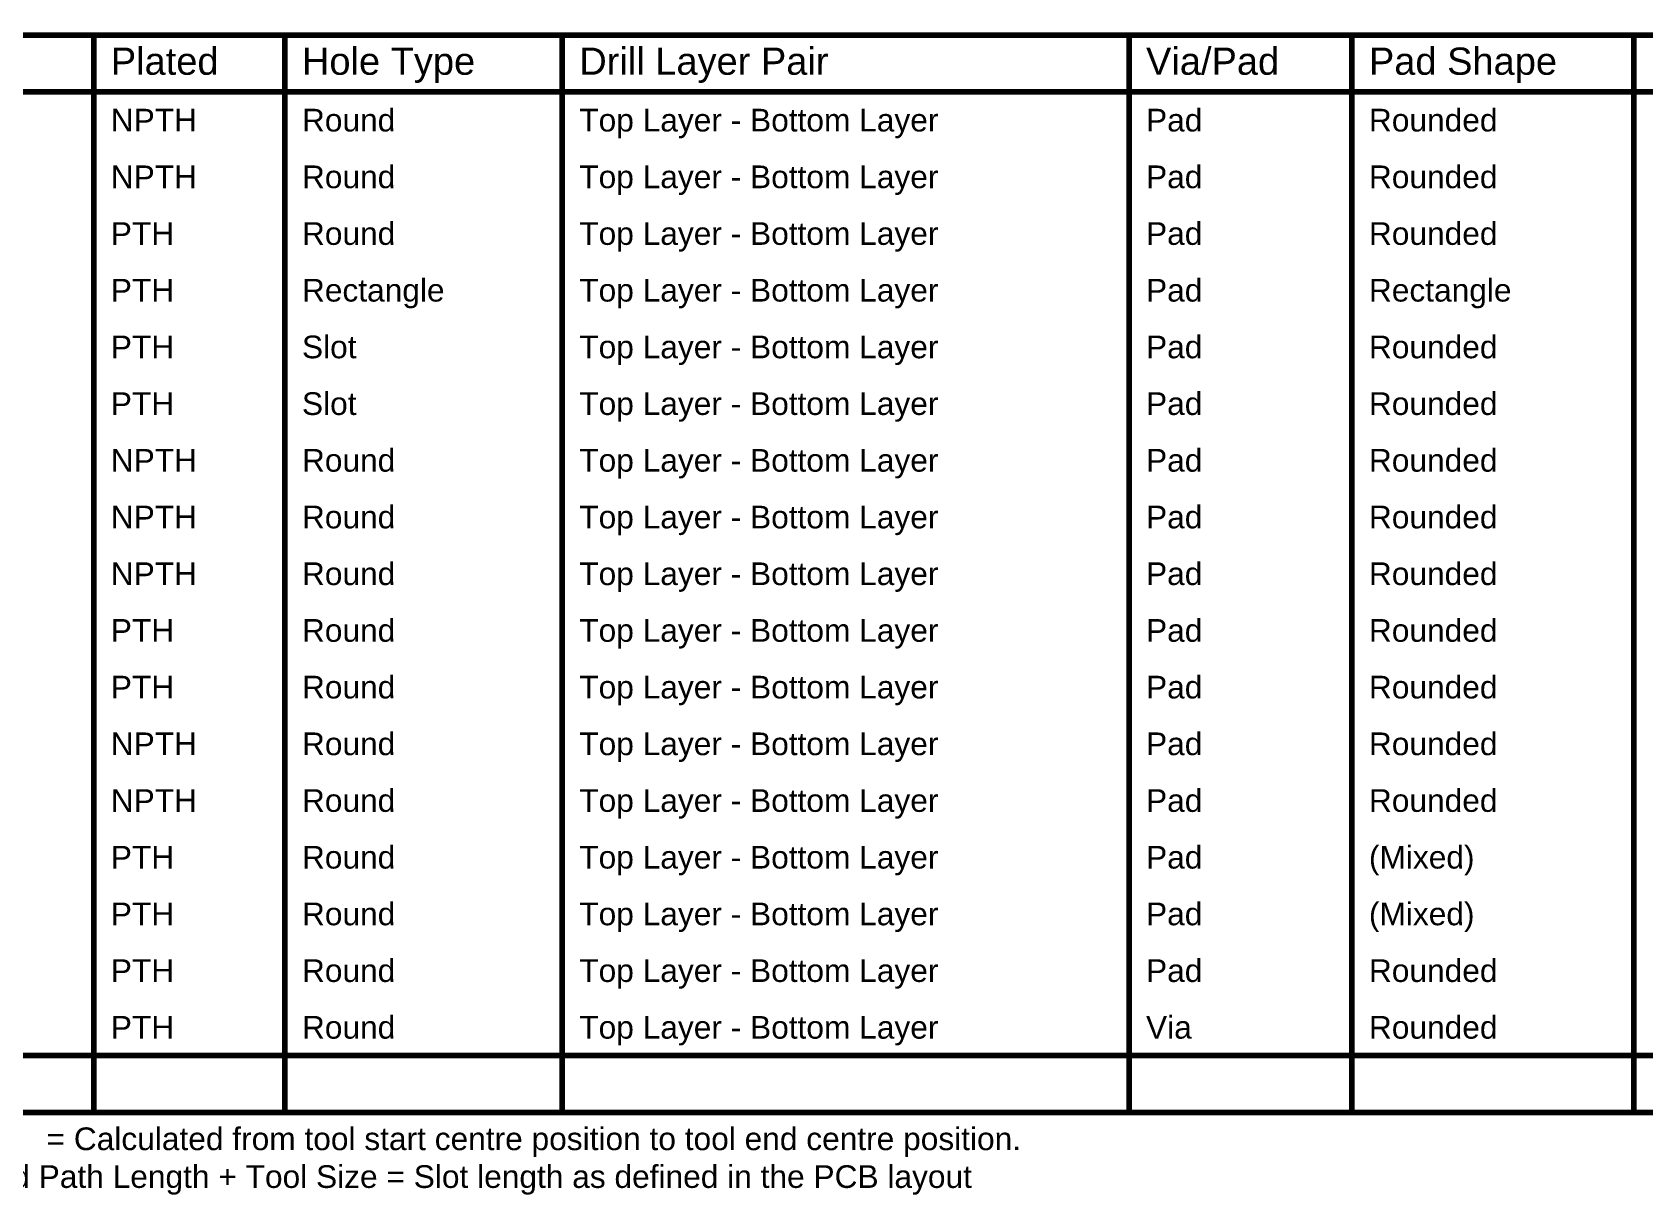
# Model space of a CAD drawing. Header units: inches. Extents: x -2.7 to 10.9, y -2.9 to 7.4.
# Drawn here: x -0.457 to 3.807, y 4.352 to 7.427 of the extents above; entities that cross this region are included whole.
import ezdxf

# ---------------------------------------------------------------- set-up
doc = ezdxf.new("R2010")
doc.units = ezdxf.units.IN
doc.header["$MEASUREMENT"] = 0
doc.layers.add('Drill Drawing', color=1, linetype='Continuous')
doc.styles.add('Arial', font='', dxfattribs={"height": 0.2})
doc.styles.get('Arial').set_extended_font_data('Arial')

msp = doc.modelspace()

# ---------------------------------------------------------------- linework, layer by layer
at = {"layer": 'Drill Drawing'}
for points in [[(-2.6445, 7.4199, 0.015, 0.015, 0), (10.9337, 7.4199, 0.015, 0.015, 0)], [(-0.2941, 4.5699, 0.015, 0.015, 0), (-0.2941, 7.4199, 0.015, 0.015, 0)], [(0.2117, 4.5699, 0.015, 0.015, 0), (0.2117, 7.4199, 0.015, 0.015, 0)], [(0.9455, 4.5699, 0.015, 0.015, 0), (0.9455, 7.4199, 0.015, 0.015, 0)], [(2.4451, 4.5699, 0.015, 0.015, 0), (2.4451, 7.4199, 0.015, 0.015, 0)], [(3.0349, 4.5699, 0.015, 0.015, 0), (3.0349, 7.4199, 0.015, 0.015, 0)], [(3.7807, 4.5699, 0.015, 0.015, 0), (3.7807, 7.4199, 0.015, 0.015, 0)], [(-2.6445, 7.2699, 0.015, 0.015, 0), (10.9337, 7.2699, 0.015, 0.015, 0)], [(-2.6445, 4.7199, 0.015, 0.015, 0), (10.9337, 4.7199, 0.015, 0.015, 0)], [(-2.6445, 4.5699, 0.015, 0.015, 0), (10.9337, 4.5699, 0.015, 0.015, 0)]]:
    msp.add_lwpolyline(points, format="xyseb", dxfattribs=at)
for points in [[(-0.2979, 7.4199, 0.0075, 0.0075, 1), (-0.2904, 7.4199, 0.0075, 0.0075, 1)], [(0.208, 7.4199, 0.0075, 0.0075, 1), (0.2155, 7.4199, 0.0075, 0.0075, 1)], [(0.9418, 7.4199, 0.0075, 0.0075, 1), (0.9493, 7.4199, 0.0075, 0.0075, 1)], [(2.4413, 7.4199, 0.0075, 0.0075, 1), (2.4488, 7.4199, 0.0075, 0.0075, 1)], [(3.0312, 7.4199, 0.0075, 0.0075, 1), (3.0387, 7.4199, 0.0075, 0.0075, 1)], [(3.777, 7.4199, 0.0075, 0.0075, 1), (3.7845, 7.4199, 0.0075, 0.0075, 1)], [(-0.2979, 4.5699, 0.0075, 0.0075, 1), (-0.2904, 4.5699, 0.0075, 0.0075, 1)], [(0.208, 4.5699, 0.0075, 0.0075, 1), (0.2155, 4.5699, 0.0075, 0.0075, 1)], [(0.9418, 4.5699, 0.0075, 0.0075, 1), (0.9493, 4.5699, 0.0075, 0.0075, 1)], [(2.4413, 4.5699, 0.0075, 0.0075, 1), (2.4488, 4.5699, 0.0075, 0.0075, 1)], [(3.0312, 4.5699, 0.0075, 0.0075, 1), (3.0387, 4.5699, 0.0075, 0.0075, 1)], [(3.777, 4.5699, 0.0075, 0.0075, 1), (3.7845, 4.5699, 0.0075, 0.0075, 1)]]:
    msp.add_lwpolyline(points, format="xyseb", close=True, dxfattribs=at)

# ---------------------------------------------------------------- texts
at = {"layer": 'Drill Drawing', "style": 'Arial'}
for s, height, p in [('Plated', 0.072, (-0.2491, 7.3149)), ('Hole Type', 0.072, (0.2567, 7.3149)), ('Drill Layer Pair', 0.072, (0.9905, 7.3149)), ('Via/Pad', 0.072, (2.4901, 7.3149)), ('Pad Shape', 0.072, (3.0799, 7.3149)), ('NPTH', 0.06, (-0.2491, 7.1649)), ('Round', 0.06, (0.2567, 7.1649)), ('Top Layer - Bottom Layer', 0.06, (0.9905, 7.1649)), ('Pad', 0.06, (2.4901, 7.1649)), ('Rounded', 0.06, (3.0799, 7.1649)), ('NPTH', 0.06, (-0.2491, 7.0149)), ('Round', 0.06, (0.2567, 7.0149)), ('Top Layer - Bottom Layer', 0.06, (0.9905, 7.0149)), ('Pad', 0.06, (2.4901, 7.0149)), ('Rounded', 0.06, (3.0799, 7.0149)), ('PTH', 0.06, (-0.2491, 6.8649)), ('Round', 0.06, (0.2567, 6.8649)), ('Top Layer - Bottom Layer', 0.06, (0.9905, 6.8649)), ('Pad', 0.06, (2.4901, 6.8649)), ('Rounded', 0.06, (3.0799, 6.8649)), ('PTH', 0.06, (-0.2491, 6.7149)), ('Rectangle', 0.06, (0.2567, 6.7149)), ('Top Layer - Bottom Layer', 0.06, (0.9905, 6.7149)), ('Pad', 0.06, (2.4901, 6.7149)), ('Rectangle', 0.06, (3.0799, 6.7149)), ('PTH', 0.06, (-0.2491, 6.5649)), ('Slot', 0.06, (0.2567, 6.5649)), ('Top Layer - Bottom Layer', 0.06, (0.9905, 6.5649)), ('Pad', 0.06, (2.4901, 6.5649)), ('Rounded', 0.06, (3.0799, 6.5649)), ('PTH', 0.06, (-0.2491, 6.4149)), ('Slot', 0.06, (0.2567, 6.4149)), ('Top Layer - Bottom Layer', 0.06, (0.9905, 6.4149)), ('Pad', 0.06, (2.4901, 6.4149)), ('Rounded', 0.06, (3.0799, 6.4149)), ('NPTH', 0.06, (-0.2491, 6.2649)), ('Round', 0.06, (0.2567, 6.2649)), ('Top Layer - Bottom Layer', 0.06, (0.9905, 6.2649)), ('Pad', 0.06, (2.4901, 6.2649)), ('Rounded', 0.06, (3.0799, 6.2649)), ('NPTH', 0.06, (-0.2491, 6.1149)), ('Round', 0.06, (0.2567, 6.1149)), ('Top Layer - Bottom Layer', 0.06, (0.9905, 6.1149)), ('Pad', 0.06, (2.4901, 6.1149)), ('Rounded', 0.06, (3.0799, 6.1149)), ('NPTH', 0.06, (-0.2491, 5.9649)), ('Round', 0.06, (0.2567, 5.9649)), ('Top Layer - Bottom Layer', 0.06, (0.9905, 5.9649)), ('Pad', 0.06, (2.4901, 5.9649)), ('Rounded', 0.06, (3.0799, 5.9649)), ('PTH', 0.06, (-0.2491, 5.8149)), ('Round', 0.06, (0.2567, 5.8149)), ('Top Layer - Bottom Layer', 0.06, (0.9905, 5.8149)), ('Pad', 0.06, (2.4901, 5.8149)), ('Rounded', 0.06, (3.0799, 5.8149)), ('PTH', 0.06, (-0.2491, 5.6649)), ('Round', 0.06, (0.2567, 5.6649)), ('Top Layer - Bottom Layer', 0.06, (0.9905, 5.6649)), ('Pad', 0.06, (2.4901, 5.6649)), ('Rounded', 0.06, (3.0799, 5.6649)), ('NPTH', 0.06, (-0.2491, 5.5149)), ('Round', 0.06, (0.2567, 5.5149)), ('Top Layer - Bottom Layer', 0.06, (0.9905, 5.5149)), ('Pad', 0.06, (2.4901, 5.5149)), ('Rounded', 0.06, (3.0799, 5.5149)), ('NPTH', 0.06, (-0.2491, 5.3649)), ('Round', 0.06, (0.2567, 5.3649)), ('Top Layer - Bottom Layer', 0.06, (0.9905, 5.3649)), ('Pad', 0.06, (2.4901, 5.3649)), ('Rounded', 0.06, (3.0799, 5.3649)), ('PTH', 0.06, (-0.2491, 5.2149)), ('Round', 0.06, (0.2567, 5.2149)), ('Top Layer - Bottom Layer', 0.06, (0.9905, 5.2149)), ('Pad', 0.06, (2.4901, 5.2149)), ('(Mixed)', 0.06, (3.0799, 5.2149)), ('PTH', 0.06, (-0.2491, 5.0649)), ('Round', 0.06, (0.2567, 5.0649)), ('Top Layer - Bottom Layer', 0.06, (0.9905, 5.0649)), ('Pad', 0.06, (2.4901, 5.0649)), ('(Mixed)', 0.06, (3.0799, 5.0649)), ('PTH', 0.06, (-0.2491, 4.9149)), ('Round', 0.06, (0.2567, 4.9149)), ('Top Layer - Bottom Layer', 0.06, (0.9905, 4.9149)), ('Pad', 0.06, (2.4901, 4.9149)), ('Rounded', 0.06, (3.0799, 4.9149)), ('PTH', 0.06, (-0.2491, 4.7649)), ('Round', 0.06, (0.2567, 4.7649)), ('Top Layer - Bottom Layer', 0.06, (0.9905, 4.7649)), ('Via', 0.06, (2.4901, 4.7649)), ('Rounded', 0.06, (3.0799, 4.7649)), ('= Calculated from tool start centre position to tool end centre position.', 0.06, (-0.4191, 4.47)), (' = Routed Path Length + Tool Size = Slot length as defined in the PCB layout', 0.06, (-0.829, 4.37))]:
    msp.add_text(s, height=height, dxfattribs=at).set_placement(p)

doc.saveas('drawing.dxf')
